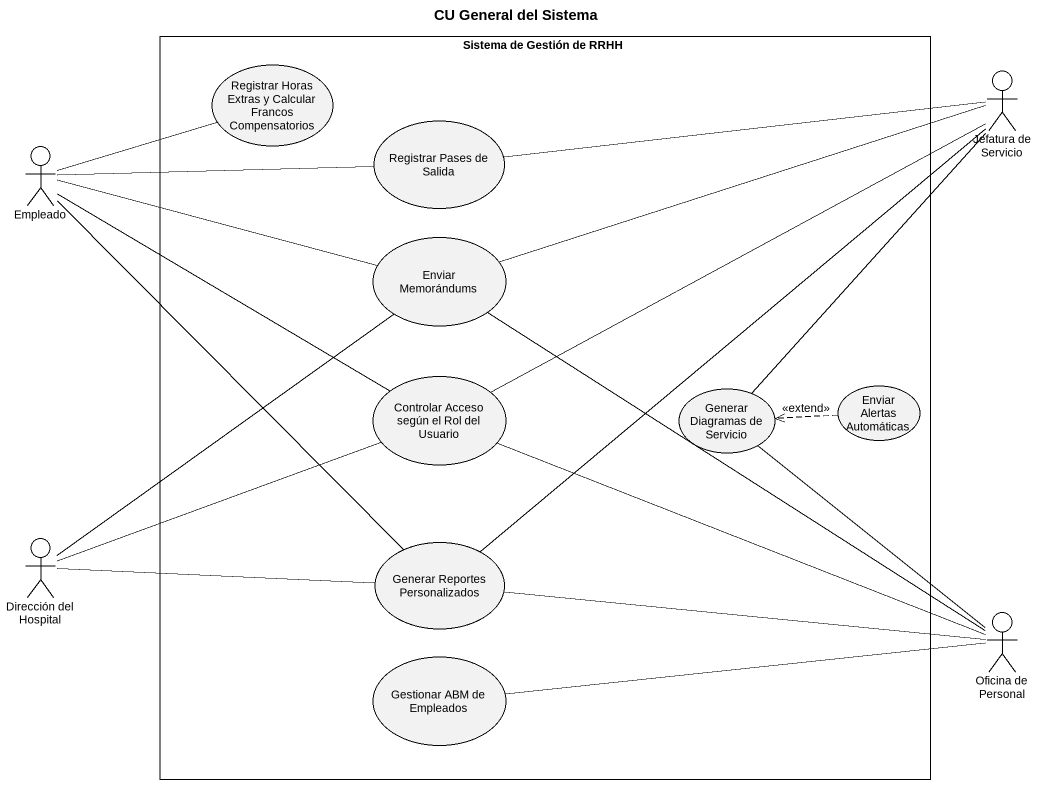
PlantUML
@startuml
title CU General del Sistema
rectangle "Sistema de Gestión de RRHH" as Sistema_de_Gestión_de_RRHH {
  usecase "Registrar Horas Extras y Calcular Francos Compensatorios" as Registrar_Horas_Extras_y
  usecase "Registrar Pases de Salida" as Registrar_Pases_de_Salida
  usecase "Enviar Memorándums" as Enviar_Memorándums
  usecase "Controlar Acceso según el Rol del Usuario" as Controlar_Acceso_según_el
  usecase "Generar Diagramas de Servicio" as Generar_Diagramas_de
  usecase "Enviar Alertas Automáticas" as Enviar_Alertas_Automáticas
  usecase "Generar Reportes Personalizados" as Generar_Reportes
  usecase "Gestionar ABM de Empleados" as Gestionar_ABM_de_Empleados
}
actor "Jefatura de Servicio" as Jefatura_de_Servicio
actor Empleado
actor "Dirección del Hospital" as Dirección_del_Hospital
actor "Oficina de Personal" as Oficina_de_Personal
Jefatura_de_Servicio -left- Registrar_Pases_de_Salida
Jefatura_de_Servicio -left- Enviar_Memorándums
Jefatura_de_Servicio -left- Controlar_Acceso_según_el
Jefatura_de_Servicio -- Generar_Diagramas_de
Jefatura_de_Servicio -- Generar_Reportes
Empleado -right- Registrar_Horas_Extras_y
Empleado -right- Registrar_Pases_de_Salida
Empleado -right- Enviar_Memorándums
Empleado -right- Controlar_Acceso_según_el
Empleado -- Generar_Reportes
Enviar_Alertas_Automáticas .left.> Generar_Diagramas_de : <<extend>>
Dirección_del_Hospital -up- Enviar_Memorándums
Dirección_del_Hospital -right- Controlar_Acceso_según_el
Dirección_del_Hospital -right- Generar_Reportes
Oficina_de_Personal -up- Enviar_Memorándums
Oficina_de_Personal -left- Controlar_Acceso_según_el
Oficina_de_Personal -up- Generar_Diagramas_de
Oficina_de_Personal -left- Generar_Reportes
Oficina_de_Personal -left- Gestionar_ABM_de_Empleados
@enduml
